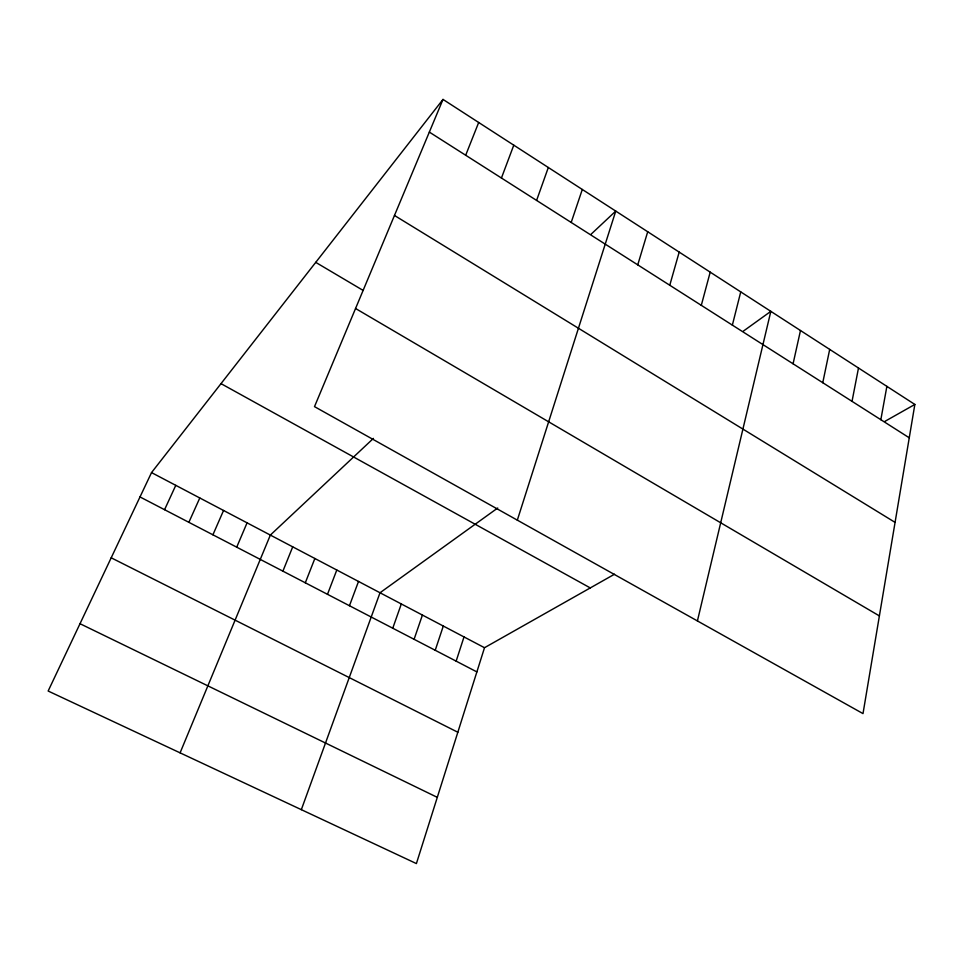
<?xml version="1.0" encoding="UTF-8"?>
<svg xmlns="http://www.w3.org/2000/svg" width="963" height="963" viewBox="0 0 963 963"><rect width="100%" height="100%" fill="white"/><g stroke="black" fill="none" stroke-linecap="round" stroke-linejoin="round"><path stroke-width="1.44" d="M914.85 404.448L863.004 713.607L314.504 406.639L443.004 99.418L914.85 404.448L884.901 421.373M880.844 419.712L886.875 386.368M852.026 401.342L858.49 368.022M822.763 382.708L829.697 349.4M793.079 363.797L800.482 330.514M697.417 620.942L770.833 311.35L743.316 331.152M732.361 325.121L740.74 291.897M701.305 305.331L710.2 272.144M669.767 285.253L679.192 252.101M637.747 264.849L647.714 231.758M614.526 574.213L484.509 647.714L416.401 863.582L48.15 691.025L151.528 472.592L443.004 99.418M517.324 520.152L615.754 211.09L591.138 234.178M456.149 661.136L464.01 636.928M435.228 650.266L443.305 626.046M571.191 222.453L582.302 189.47M414.09 639.3L422.42 615.056M392.76 628.213L401.318 603.957M536.596 200.424L548.32 167.502M301.335 809.666L380.012 592.763L497.727 508.007M349.461 605.727L358.513 581.447M501.434 178.023L513.785 145.172M327.492 594.315L336.797 570.024M305.307 582.796L314.865 558.492M465.683 155.248L478.683 122.482M282.905 571.155L292.716 546.852M180.093 752.849L270.35 535.079L373.427 438.394M236.717 547.165L247.07 522.837M212.919 534.802L223.56 510.474M188.868 522.319L199.798 497.979M164.565 509.692L175.784 485.352M80.013 623.711L437.298 797.352M111.202 557.806L457.834 732.241M140.008 496.944L476.878 671.909M151.528 472.592L484.509 647.714M221.008 383.635L590.271 587.924M355.552 308.497L879.388 615.911M315.732 262.357L363.171 290.441M394.469 215.459L895.072 522.379M429.342 132.1L909.253 437.804"/></g></svg>
